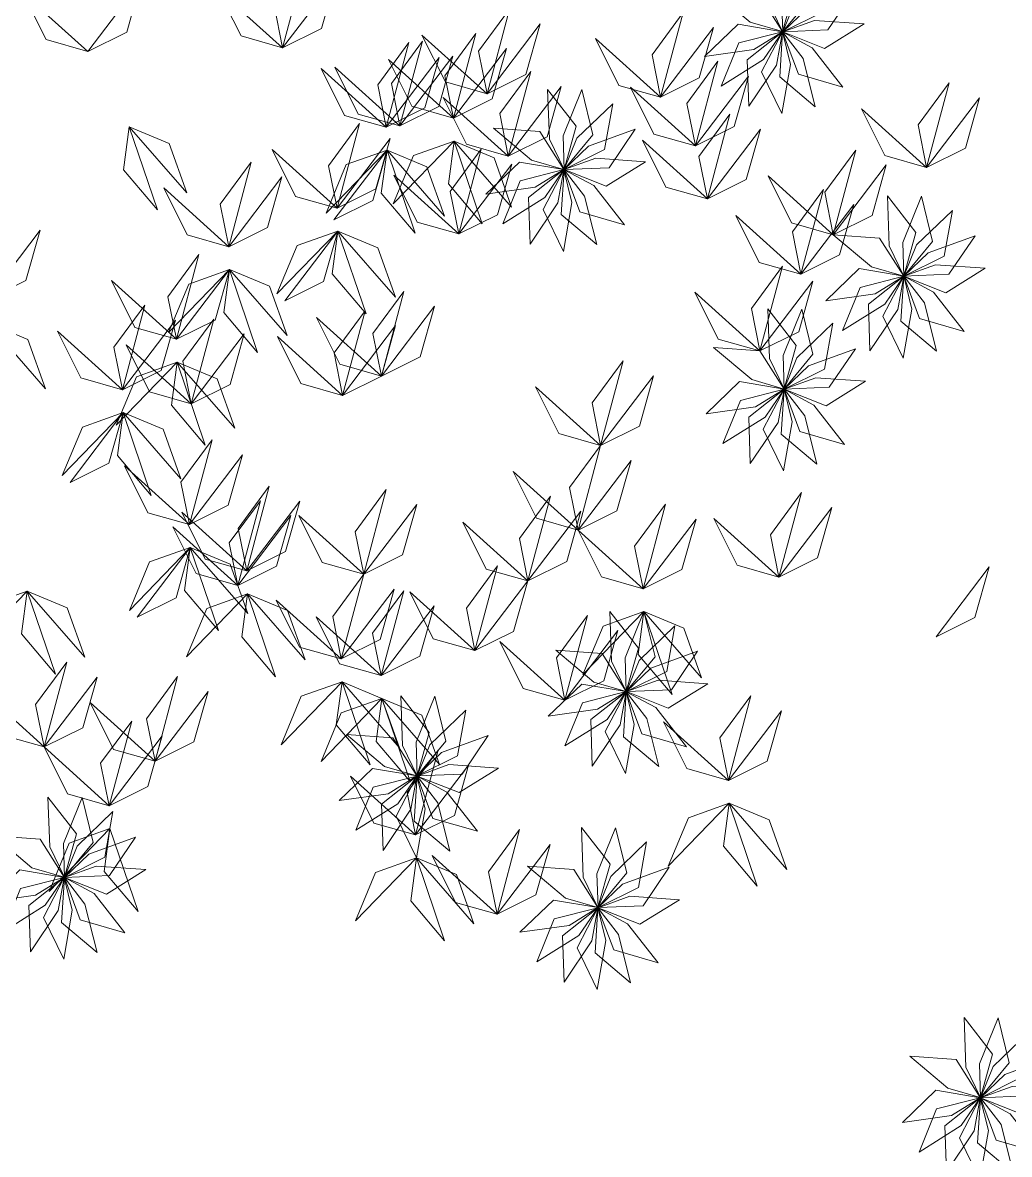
# Model space of a CAD drawing. Header units: inches. Extents: x 15 to 22798, y 21 to 21519.
# Drawn here: x 17663.9 to 17731.5, y 11151.6 to 11229.1 of the extents above; entities that cross this region are included whole.
import ezdxf

# ---------------------------------------------------------------- set-up
doc = ezdxf.new("R2010")
doc.units = ezdxf.units.IN
doc.header["$MEASUREMENT"] = 0
doc.layers.add('ARREDAMENTO', color=8, linetype='Continuous', lineweight=13)

msp = doc.modelspace()

# ---------------------------------------------------------------- linework, layer by layer
at = {"layer": 'ARREDAMENTO', "lineweight": 0}
for points in [[(17714.839, 11233.97), (17714.958, 11230.563), (17715.962, 11228.487), (17716.792, 11231.458), (17714.839, 11233.97)], [(17717.17, 11233.951), (17715.893, 11230.791), (17715.965, 11228.485), (17717.932, 11230.861), (17717.17, 11233.951)], [(17681.725, 11227.382), (17681.14, 11230.288), (17683.268, 11233.178), (17681.725, 11227.382)], [(17719.291, 11232.986), (17716.839, 11230.618), (17715.968, 11228.482), (17718.731, 11229.853), (17719.291, 11232.986)], [(17668.39, 11227.136), (17671.044, 11228.457), (17672.021, 11231.91), (17668.39, 11227.136)], [(17681.725, 11227.382), (17684.379, 11228.703), (17685.356, 11232.156), (17681.725, 11227.382)], [(17668.39, 11227.136), (17665.538, 11227.943), (17663.938, 11231.155), (17668.39, 11227.136)], [(17681.725, 11227.382), (17678.873, 11228.189), (17677.273, 11231.401), (17681.725, 11227.382)], [(17711.129, 11231.32), (17713.74, 11229.129), (17715.955, 11228.486), (17714.302, 11231.09), (17711.129, 11231.32)], [(17720.836, 11231.241), (17717.634, 11230.075), (17715.969, 11228.478), (17719.051, 11228.607), (17720.836, 11231.241)], [(17695.718, 11224.236), (17695.134, 11227.142), (17697.261, 11230.032), (17695.718, 11224.236)], [(17707.602, 11223.994), (17707.017, 11226.901), (17709.144, 11229.791), (17707.602, 11223.994)], [(17721.539, 11229.019), (17718.138, 11229.256), (17715.968, 11228.475), (17718.836, 11227.339), (17721.539, 11229.019)], [(17693.414, 11222.566), (17692.829, 11225.472), (17694.956, 11228.362), (17693.414, 11222.566)], [(17695.718, 11224.236), (17698.372, 11225.557), (17699.349, 11229.01), (17695.718, 11224.236)], [(17707.602, 11223.994), (17710.255, 11225.315), (17711.232, 11228.769), (17707.602, 11223.994)], [(17710.615, 11226.79), (17713.991, 11227.264), (17715.951, 11228.48), (17712.91, 11228.994), (17710.615, 11226.79)], [(17711.764, 11224.762), (17714.655, 11226.568), (17715.951, 11228.476), (17712.963, 11227.709), (17711.764, 11224.762)], [(17713.638, 11223.376), (17715.544, 11226.202), (17715.953, 11228.473), (17713.535, 11226.557), (17713.638, 11223.376)], [(17715.914, 11222.873), (17716.506, 11226.23), (17715.956, 11228.47), (17714.526, 11225.737), (17715.914, 11222.873)], [(17718.198, 11223.339), (17717.373, 11226.647), (17715.959, 11228.469), (17715.765, 11225.391), (17718.198, 11223.339)], [(17720.094, 11224.694), (17717.996, 11227.38), (17715.963, 11228.47), (17717.038, 11225.579), (17720.094, 11224.694)], [(17688.818, 11221.942), (17688.233, 11224.849), (17690.361, 11227.739), (17688.818, 11221.942)], [(17689.755, 11222.033), (17689.17, 11224.939), (17691.297, 11227.829), (17689.755, 11222.033)], [(17695.718, 11224.236), (17692.866, 11225.043), (17691.266, 11228.255), (17695.718, 11224.236)], [(17707.602, 11223.994), (17704.749, 11224.801), (17703.149, 11228.014), (17707.602, 11223.994)], [(17689.755, 11222.033), (17692.408, 11223.354), (17693.385, 11226.807), (17689.755, 11222.033)], [(17693.414, 11222.566), (17696.068, 11223.887), (17697.045, 11227.34), (17693.414, 11222.566)], [(17689.755, 11222.033), (17686.902, 11222.839), (17685.303, 11226.052), (17689.755, 11222.033)], [(17688.818, 11221.942), (17691.472, 11223.263), (17692.449, 11226.716), (17688.818, 11221.942)], [(17693.414, 11222.566), (17690.561, 11223.373), (17688.962, 11226.585), (17693.414, 11222.566)], [(17709.99, 11220.66), (17709.405, 11223.566), (17711.532, 11226.456), (17709.99, 11220.66)], [(17688.818, 11221.942), (17685.966, 11222.749), (17684.366, 11225.961), (17688.818, 11221.942)], [(17697.177, 11219.966), (17696.593, 11222.872), (17698.72, 11225.762), (17697.177, 11219.966)], [(17709.99, 11220.66), (17712.644, 11221.981), (17713.621, 11225.434), (17709.99, 11220.66)], [(17697.177, 11219.966), (17699.831, 11221.287), (17700.808, 11224.74), (17697.177, 11219.966)], [(17699.872, 11224.535), (17699.991, 11221.128), (17700.995, 11219.052), (17701.825, 11222.022), (17699.872, 11224.535)], [(17702.202, 11224.516), (17700.926, 11221.355), (17700.998, 11219.05), (17702.964, 11221.426), (17702.202, 11224.516)], [(17709.99, 11220.66), (17707.137, 11221.466), (17705.538, 11224.679), (17709.99, 11220.66)], [(17725.822, 11219.19), (17725.237, 11222.097), (17727.365, 11224.987), (17725.822, 11219.19)], [(17697.177, 11219.966), (17694.325, 11220.772), (17692.725, 11223.985), (17697.177, 11219.966)], [(17725.822, 11219.19), (17728.476, 11220.511), (17729.453, 11223.964), (17725.822, 11219.19)], [(17704.324, 11223.55), (17701.872, 11221.183), (17701, 11219.047), (17703.763, 11220.418), (17704.324, 11223.55)], [(17725.822, 11219.19), (17722.969, 11219.997), (17721.37, 11223.21), (17725.822, 11219.19)], [(17685.454, 11216.403), (17684.869, 11219.31), (17686.997, 11222.2), (17685.454, 11216.403)], [(17685.454, 11216.403), (17684.869, 11219.31), (17686.997, 11222.2), (17685.454, 11216.403)], [(17710.81, 11217.036), (17710.225, 11219.942), (17712.352, 11222.832), (17710.81, 11217.036)], [(17671.218, 11221.962), (17670.828, 11219.023), (17673.144, 11216.281), (17671.218, 11221.962)], [(17671.218, 11221.962), (17673.954, 11220.821), (17675.159, 11217.441), (17671.218, 11221.962)], [(17696.161, 11221.885), (17698.773, 11219.694), (17700.988, 11219.051), (17699.335, 11221.655), (17696.161, 11221.885)], [(17705.869, 11221.806), (17702.666, 11220.64), (17701.001, 11219.043), (17704.083, 11219.172), (17705.869, 11221.806)], [(17710.81, 11217.036), (17713.463, 11218.357), (17714.44, 11221.81), (17710.81, 11217.036)], [(17685.454, 11216.403), (17688.108, 11217.724), (17689.085, 11221.177), (17685.454, 11216.403)], [(17685.454, 11216.403), (17688.108, 11217.724), (17689.085, 11221.177), (17685.454, 11216.403)], [(17693.466, 11220.999), (17690.674, 11220.004), (17689.292, 11216.692), (17693.466, 11220.999)], [(17693.466, 11220.999), (17693.076, 11218.06), (17695.392, 11215.319), (17693.466, 11220.999)], [(17693.466, 11220.999), (17696.202, 11219.858), (17697.407, 11216.478), (17693.466, 11220.999)], [(17710.81, 11217.036), (17707.957, 11217.843), (17706.357, 11221.055), (17710.81, 11217.036)], [(17685.454, 11216.403), (17682.602, 11217.21), (17681.002, 11220.423), (17685.454, 11216.403)], [(17685.454, 11216.403), (17682.602, 11217.21), (17681.002, 11220.423), (17685.454, 11216.403)], [(17688.871, 11220.375), (17686.078, 11219.38), (17684.697, 11216.068), (17688.871, 11220.375)], [(17685.24, 11215.601), (17687.894, 11216.922), (17688.871, 11220.375), (17685.24, 11215.601)], [(17688.871, 11220.375), (17688.481, 11217.437), (17690.796, 11214.695), (17688.871, 11220.375)], [(17688.871, 11220.375), (17691.607, 11219.234), (17692.812, 11215.854), (17688.871, 11220.375)], [(17693.787, 11214.633), (17693.202, 11217.54), (17695.329, 11220.43), (17693.787, 11214.633)], [(17706.571, 11219.583), (17703.171, 11219.821), (17701.001, 11219.04), (17703.869, 11217.904), (17706.571, 11219.583)], [(17719.43, 11214.586), (17718.845, 11217.492), (17720.973, 11220.382), (17719.43, 11214.586)], [(17678.029, 11213.763), (17677.444, 11216.669), (17679.572, 11219.559), (17678.029, 11213.763)], [(17693.787, 11214.633), (17696.44, 11215.954), (17697.417, 11219.407), (17693.787, 11214.633)], [(17695.648, 11217.354), (17699.023, 11217.829), (17700.984, 11219.045), (17697.942, 11219.559), (17695.648, 11217.354)], [(17719.43, 11214.586), (17722.084, 11215.907), (17723.061, 11219.36), (17719.43, 11214.586)], [(17678.029, 11213.763), (17680.683, 11215.084), (17681.66, 11218.537), (17678.029, 11213.763)], [(17693.787, 11214.633), (17690.934, 11215.44), (17689.334, 11218.653), (17693.787, 11214.633)], [(17696.797, 11215.327), (17699.687, 11217.133), (17700.984, 11219.041), (17697.996, 11218.274), (17696.797, 11215.327)], [(17698.671, 11213.941), (17700.577, 11216.767), (17700.985, 11219.037), (17698.568, 11217.122), (17698.671, 11213.941)], [(17700.947, 11213.438), (17701.538, 11216.795), (17700.988, 11219.035), (17699.559, 11216.302), (17700.947, 11213.438)], [(17703.23, 11213.904), (17702.406, 11217.211), (17700.992, 11219.034), (17700.798, 11215.956), (17703.23, 11213.904)], [(17705.127, 11215.259), (17703.028, 11217.945), (17700.996, 11219.035), (17702.071, 11216.144), (17705.127, 11215.259)], [(17719.43, 11214.586), (17716.578, 11215.393), (17714.978, 11218.605), (17719.43, 11214.586)], [(17678.029, 11213.763), (17675.177, 11214.569), (17673.577, 11217.782), (17678.029, 11213.763)], [(17717.214, 11211.883), (17716.629, 11214.789), (17718.756, 11217.679), (17717.214, 11211.883)], [(17723.141, 11217.236), (17723.26, 11213.829), (17724.264, 11211.753), (17725.093, 11214.724), (17723.141, 11217.236)], [(17725.471, 11217.217), (17724.194, 11214.057), (17724.267, 11211.751), (17726.233, 11214.128), (17725.471, 11217.217)], [(17717.214, 11211.883), (17719.867, 11213.204), (17720.844, 11216.657), (17717.214, 11211.883)], [(17727.592, 11216.252), (17725.141, 11213.884), (17724.269, 11211.748), (17727.032, 11213.119), (17727.592, 11216.252)], [(17717.214, 11211.883), (17714.361, 11212.69), (17712.761, 11215.902), (17717.214, 11211.883)], [(17661.488, 11210.117), (17664.142, 11211.438), (17665.119, 11214.891), (17661.488, 11210.117)], [(17685.507, 11214.836), (17682.714, 11213.841), (17681.333, 11210.529), (17685.507, 11214.836)], [(17681.876, 11210.062), (17684.53, 11211.383), (17685.507, 11214.836), (17681.876, 11210.062)], [(17685.507, 11214.836), (17685.117, 11211.898), (17687.433, 11209.156), (17685.507, 11214.836)], [(17685.507, 11214.836), (17688.243, 11213.695), (17689.448, 11210.315), (17685.507, 11214.836)], [(17719.43, 11214.586), (17722.041, 11212.395), (17724.256, 11211.752), (17722.604, 11214.356), (17719.43, 11214.586)], [(17729.138, 11214.507), (17725.935, 11213.341), (17724.27, 11211.744), (17727.352, 11211.873), (17729.138, 11214.507)], [(17674.451, 11207.422), (17673.866, 11210.328), (17675.993, 11213.218), (17674.451, 11207.422)], [(17678.081, 11212.196), (17675.289, 11211.2), (17673.908, 11207.888), (17678.081, 11212.196)], [(17674.451, 11207.422), (17677.104, 11208.743), (17678.081, 11212.196), (17674.451, 11207.422)], [(17678.081, 11212.196), (17677.692, 11209.257), (17680.007, 11206.515), (17678.081, 11212.196)], [(17678.081, 11212.196), (17680.818, 11211.055), (17682.023, 11207.675), (17678.081, 11212.196)], [(17714.408, 11206.624), (17713.823, 11209.53), (17715.951, 11212.42), (17714.408, 11206.624)], [(17718.917, 11210.056), (17722.292, 11210.53), (17724.252, 11211.746), (17721.211, 11212.26), (17718.917, 11210.056)], [(17729.84, 11212.285), (17726.44, 11212.522), (17724.27, 11211.741), (17727.137, 11210.605), (17729.84, 11212.285)], [(17674.451, 11207.422), (17671.598, 11208.228), (17669.999, 11211.441), (17674.451, 11207.422)], [(17714.408, 11206.624), (17717.062, 11207.945), (17718.039, 11211.398), (17714.408, 11206.624)], [(17720.066, 11208.028), (17722.956, 11209.834), (17724.253, 11211.742), (17721.265, 11210.975), (17720.066, 11208.028)], [(17721.94, 11206.643), (17723.846, 11209.468), (17724.254, 11211.739), (17721.837, 11209.823), (17721.94, 11206.643)], [(17724.216, 11206.139), (17724.807, 11209.496), (17724.257, 11211.736), (17722.828, 11209.003), (17724.216, 11206.139)], [(17726.499, 11206.605), (17725.674, 11209.913), (17724.261, 11211.735), (17724.067, 11208.657), (17726.499, 11206.605)], [(17728.396, 11207.96), (17726.297, 11210.646), (17724.264, 11211.736), (17725.339, 11208.845), (17728.396, 11207.96)], [(17688.486, 11204.907), (17687.901, 11207.813), (17690.029, 11210.703), (17688.486, 11204.907)], [(17714.408, 11206.624), (17711.555, 11207.431), (17709.956, 11210.643), (17714.408, 11206.624)], [(17670.753, 11203.968), (17670.168, 11206.874), (17672.295, 11209.764), (17670.753, 11203.968)], [(17685.832, 11203.586), (17685.247, 11206.492), (17687.375, 11209.382), (17685.832, 11203.586)], [(17688.486, 11204.907), (17691.14, 11206.228), (17692.117, 11209.681), (17688.486, 11204.907)], [(17714.945, 11209.504), (17715.064, 11206.097), (17716.068, 11204.02), (17716.898, 11206.991), (17714.945, 11209.504)], [(17717.275, 11209.485), (17715.999, 11206.324), (17716.071, 11204.019), (17718.037, 11206.395), (17717.275, 11209.485)], [(17661.541, 11208.55), (17664.277, 11207.409), (17665.482, 11204.029), (17661.541, 11208.55)], [(17670.753, 11203.968), (17673.407, 11205.289), (17674.384, 11208.742), (17670.753, 11203.968)], [(17675.466, 11203.014), (17674.881, 11205.921), (17677.008, 11208.811), (17675.466, 11203.014)], [(17688.486, 11204.907), (17685.634, 11205.714), (17684.034, 11208.926), (17688.486, 11204.907)], [(17685.832, 11203.586), (17688.486, 11204.907), (17689.463, 11208.36), (17685.832, 11203.586)], [(17719.397, 11208.519), (17716.945, 11206.151), (17716.073, 11204.016), (17718.836, 11205.387), (17719.397, 11208.519)], [(17670.753, 11203.968), (17667.9, 11204.775), (17666.301, 11207.987), (17670.753, 11203.968)], [(17675.466, 11203.014), (17678.12, 11204.336), (17679.097, 11207.789), (17675.466, 11203.014)], [(17685.832, 11203.586), (17682.98, 11204.393), (17681.38, 11207.605), (17685.832, 11203.586)], [(17675.466, 11203.014), (17672.613, 11203.821), (17671.014, 11207.034), (17675.466, 11203.014)], [(17711.234, 11206.854), (17713.846, 11204.663), (17716.061, 11204.019), (17714.408, 11206.624), (17711.234, 11206.854)], [(17720.942, 11206.775), (17717.739, 11205.609), (17716.074, 11204.012), (17719.156, 11204.141), (17720.942, 11206.775)], [(17703.5, 11200.157), (17702.915, 11203.063), (17705.042, 11205.953), (17703.5, 11200.157)], [(17674.503, 11205.855), (17671.711, 11204.859), (17670.329, 11201.547), (17674.503, 11205.855)], [(17674.503, 11205.855), (17674.113, 11202.916), (17676.429, 11200.174), (17674.503, 11205.855)], [(17674.503, 11205.855), (17677.239, 11204.714), (17678.444, 11201.334), (17674.503, 11205.855)], [(17703.5, 11200.157), (17706.153, 11201.478), (17707.13, 11204.931), (17703.5, 11200.157)], [(17710.721, 11202.323), (17714.096, 11202.798), (17716.057, 11204.013), (17713.015, 11204.528), (17710.721, 11202.323)], [(17721.644, 11204.552), (17718.244, 11204.79), (17716.074, 11204.008), (17718.942, 11202.873), (17721.644, 11204.552)], [(17703.5, 11200.157), (17700.647, 11200.964), (17699.048, 11204.176), (17703.5, 11200.157)], [(17711.87, 11200.295), (17714.76, 11202.102), (17716.057, 11204.01), (17713.069, 11203.243), (17711.87, 11200.295)], [(17713.744, 11198.91), (17715.65, 11201.736), (17716.058, 11204.006), (17713.641, 11202.09), (17713.744, 11198.91)], [(17716.02, 11198.407), (17716.611, 11201.764), (17716.061, 11204.004), (17714.632, 11201.27), (17716.02, 11198.407)], [(17718.303, 11198.873), (17717.479, 11202.18), (17716.065, 11204.003), (17715.871, 11200.924), (17718.303, 11198.873)], [(17720.2, 11200.228), (17718.101, 11202.913), (17716.069, 11204.003), (17717.144, 11201.112), (17720.2, 11200.228)], [(17670.805, 11202.401), (17668.013, 11201.406), (17666.631, 11198.094), (17670.805, 11202.401)], [(17667.174, 11197.627), (17669.828, 11198.948), (17670.805, 11202.401), (17667.174, 11197.627)], [(17670.805, 11202.401), (17670.416, 11199.462), (17672.731, 11196.721), (17670.805, 11202.401)], [(17670.805, 11202.401), (17673.541, 11201.26), (17674.747, 11197.88), (17670.805, 11202.401)], [(17675.347, 11194.74), (17674.762, 11197.646), (17676.89, 11200.536), (17675.347, 11194.74)], [(17701.957, 11194.361), (17701.372, 11197.267), (17703.5, 11200.157), (17701.957, 11194.361)], [(17675.347, 11194.74), (17678.001, 11196.061), (17678.978, 11199.514), (17675.347, 11194.74)], [(17701.957, 11194.361), (17704.611, 11195.682), (17705.588, 11199.135), (17701.957, 11194.361)], [(17675.347, 11194.74), (17672.495, 11195.547), (17670.895, 11198.759), (17675.347, 11194.74)], [(17701.957, 11194.361), (17699.105, 11195.168), (17697.505, 11198.38), (17701.957, 11194.361)], [(17679.266, 11191.562), (17678.682, 11194.468), (17680.809, 11197.358), (17679.266, 11191.562)], [(17687.28, 11191.338), (17686.695, 11194.245), (17688.822, 11197.135), (17687.28, 11191.338)], [(17698.52, 11190.88), (17697.935, 11193.786), (17700.062, 11196.676), (17698.52, 11190.88)], [(17715.706, 11191.14), (17715.121, 11194.046), (17717.248, 11196.936), (17715.706, 11191.14)], [(17678.656, 11190.574), (17678.071, 11193.48), (17680.198, 11196.37), (17678.656, 11190.574)], [(17679.266, 11191.562), (17681.92, 11192.883), (17682.897, 11196.336), (17679.266, 11191.562)], [(17687.28, 11191.338), (17689.934, 11192.659), (17690.91, 11196.112), (17687.28, 11191.338)], [(17706.409, 11190.342), (17705.824, 11193.248), (17707.952, 11196.138), (17706.409, 11190.342)], [(17715.706, 11191.14), (17718.359, 11192.461), (17719.336, 11195.914), (17715.706, 11191.14)], [(17679.266, 11191.562), (17676.414, 11192.369), (17674.814, 11195.581), (17679.266, 11191.562)], [(17678.656, 11190.574), (17681.309, 11191.895), (17682.286, 11195.348), (17678.656, 11190.574)], [(17687.28, 11191.338), (17684.427, 11192.145), (17682.828, 11195.357), (17687.28, 11191.338)], [(17698.52, 11190.88), (17701.174, 11192.201), (17702.151, 11195.654), (17698.52, 11190.88)], [(17706.409, 11190.342), (17709.063, 11191.663), (17710.04, 11195.116), (17706.409, 11190.342)], [(17715.706, 11191.14), (17712.853, 11191.947), (17711.254, 11195.159), (17715.706, 11191.14)], [(17678.656, 11190.574), (17675.803, 11191.38), (17674.204, 11194.593), (17678.656, 11190.574)], [(17698.52, 11190.88), (17695.667, 11191.686), (17694.068, 11194.899), (17698.52, 11190.88)], [(17706.409, 11190.342), (17703.557, 11191.149), (17701.957, 11194.361), (17706.409, 11190.342)], [(17675.399, 11193.173), (17672.607, 11192.178), (17671.226, 11188.866), (17675.399, 11193.173)], [(17671.769, 11188.399), (17674.422, 11189.72), (17675.399, 11193.173), (17671.769, 11188.399)], [(17675.399, 11193.173), (17675.01, 11190.234), (17677.325, 11187.493), (17675.399, 11193.173)], [(17675.399, 11193.173), (17678.136, 11192.032), (17679.341, 11188.652), (17675.399, 11193.173)], [(17685.737, 11185.542), (17685.152, 11188.448), (17687.28, 11191.338), (17685.737, 11185.542)], [(17694.889, 11186.106), (17694.304, 11189.012), (17696.431, 11191.902), (17694.889, 11186.106)], [(17726.482, 11187.062), (17729.135, 11188.383), (17730.112, 11191.836), (17726.482, 11187.062)], [(17694.889, 11186.106), (17697.543, 11187.427), (17698.52, 11190.88), (17694.889, 11186.106)], [(17664.235, 11190.184), (17661.443, 11189.189), (17660.062, 11185.877), (17664.235, 11190.184)], [(17664.235, 11190.184), (17663.846, 11187.246), (17666.161, 11184.504), (17664.235, 11190.184)], [(17664.235, 11190.184), (17666.972, 11189.043), (17668.177, 11185.663), (17664.235, 11190.184)], [(17679.319, 11189.995), (17676.526, 11189), (17675.145, 11185.688), (17679.319, 11189.995)], [(17679.319, 11189.995), (17678.929, 11187.057), (17681.245, 11184.315), (17679.319, 11189.995)], [(17679.319, 11189.995), (17682.055, 11188.854), (17683.26, 11185.474), (17679.319, 11189.995)], [(17685.737, 11185.542), (17688.391, 11186.863), (17689.368, 11190.316), (17685.737, 11185.542)], [(17688.473, 11184.401), (17687.888, 11187.307), (17690.016, 11190.197), (17688.473, 11184.401)], [(17694.889, 11186.106), (17692.036, 11186.912), (17690.437, 11190.125), (17694.889, 11186.106)], [(17685.737, 11185.542), (17682.885, 11186.349), (17681.285, 11189.561), (17685.737, 11185.542)], [(17688.473, 11184.401), (17691.127, 11185.722), (17692.104, 11189.175), (17688.473, 11184.401)], [(17688.473, 11184.401), (17685.621, 11185.208), (17684.021, 11188.42), (17688.473, 11184.401)], [(17701.054, 11182.716), (17700.47, 11185.622), (17702.597, 11188.512), (17701.054, 11182.716)], [(17706.462, 11188.775), (17703.669, 11187.78), (17702.288, 11184.468), (17706.462, 11188.775)], [(17704.131, 11188.794), (17704.25, 11185.387), (17705.254, 11183.311), (17706.084, 11186.282), (17704.131, 11188.794)], [(17706.462, 11188.775), (17705.185, 11185.615), (17705.257, 11183.309), (17707.224, 11185.686), (17706.462, 11188.775)], [(17706.462, 11188.775), (17706.072, 11185.836), (17708.388, 11183.095), (17706.462, 11188.775)], [(17706.462, 11188.775), (17709.198, 11187.634), (17710.403, 11184.254), (17706.462, 11188.775)], [(17701.054, 11182.716), (17703.708, 11184.037), (17704.685, 11187.49), (17701.054, 11182.716)], [(17708.583, 11187.81), (17706.131, 11185.442), (17705.26, 11183.306), (17708.023, 11184.677), (17708.583, 11187.81)], [(17701.054, 11182.716), (17698.202, 11183.523), (17696.602, 11186.735), (17701.054, 11182.716)], [(17700.421, 11186.144), (17703.032, 11183.953), (17705.247, 11183.31), (17703.594, 11185.914), (17700.421, 11186.144)], [(17710.128, 11186.065), (17706.926, 11184.899), (17705.261, 11183.303), (17708.342, 11183.431), (17710.128, 11186.065)], [(17665.393, 11179.51), (17664.808, 11182.416), (17666.936, 11185.306), (17665.393, 11179.51)], [(17665.393, 11179.51), (17668.047, 11180.831), (17669.024, 11184.284), (17665.393, 11179.51)], [(17672.988, 11178.539), (17672.403, 11181.445), (17674.53, 11184.335), (17672.988, 11178.539)], [(17665.393, 11179.51), (17662.541, 11180.317), (17660.941, 11183.529), (17665.393, 11179.51)], [(17685.79, 11183.975), (17682.997, 11182.98), (17681.616, 11179.668), (17685.79, 11183.975)], [(17685.79, 11183.975), (17685.4, 11181.036), (17687.716, 11178.295), (17685.79, 11183.975)], [(17685.79, 11183.975), (17688.526, 11182.834), (17689.731, 11179.454), (17685.79, 11183.975)], [(17699.907, 11181.614), (17703.282, 11182.088), (17705.243, 11183.304), (17702.202, 11183.818), (17699.907, 11181.614)], [(17710.831, 11183.843), (17707.43, 11184.08), (17705.26, 11183.299), (17708.128, 11182.163), (17710.831, 11183.843)], [(17672.988, 11178.539), (17675.642, 11179.86), (17676.619, 11183.313), (17672.988, 11178.539)], [(17688.526, 11182.834), (17685.733, 11181.839), (17684.352, 11178.527), (17688.526, 11182.834)], [(17688.526, 11182.834), (17688.136, 11179.896), (17690.452, 11177.154), (17688.526, 11182.834)], [(17688.526, 11182.834), (17691.262, 11181.693), (17692.467, 11178.313), (17688.526, 11182.834)], [(17689.807, 11183.016), (17689.926, 11179.61), (17690.93, 11177.533), (17691.76, 11180.504), (17689.807, 11183.016)], [(17692.137, 11182.997), (17690.861, 11179.837), (17690.933, 11177.532), (17692.9, 11179.908), (17692.137, 11182.997)], [(17701.056, 11179.586), (17703.947, 11181.392), (17705.243, 11183.3), (17702.255, 11182.533), (17701.056, 11179.586)], [(17702.93, 11178.201), (17704.836, 11181.026), (17705.245, 11183.297), (17702.827, 11181.381), (17702.93, 11178.201)], [(17705.206, 11177.697), (17705.798, 11181.054), (17705.248, 11183.294), (17703.818, 11180.561), (17705.206, 11177.697)], [(17707.49, 11178.163), (17706.665, 11181.471), (17705.251, 11183.293), (17705.057, 11180.215), (17707.49, 11178.163)], [(17709.386, 11179.518), (17707.288, 11182.204), (17705.255, 11183.294), (17706.33, 11180.403), (17709.386, 11179.518)], [(17712.251, 11177.22), (17711.666, 11180.126), (17713.793, 11183.016), (17712.251, 11177.22)], [(17672.988, 11178.539), (17670.135, 11179.345), (17668.536, 11182.558), (17672.988, 11178.539)], [(17694.259, 11182.032), (17691.807, 11179.664), (17690.936, 11177.529), (17693.698, 11178.9), (17694.259, 11182.032)], [(17712.251, 11177.22), (17714.904, 11178.541), (17715.881, 11181.994), (17712.251, 11177.22)], [(17669.845, 11175.491), (17669.261, 11178.397), (17671.388, 11181.287), (17669.845, 11175.491)], [(17712.251, 11177.22), (17709.398, 11178.027), (17707.799, 11181.239), (17712.251, 11177.22)], [(17686.097, 11180.367), (17688.708, 11178.176), (17690.923, 11177.532), (17689.27, 11180.137), (17686.097, 11180.367)], [(17669.845, 11175.491), (17672.499, 11176.812), (17673.476, 11180.265), (17669.845, 11175.491)], [(17695.804, 11180.288), (17692.601, 11179.122), (17690.936, 11177.525), (17694.018, 11177.654), (17695.804, 11180.288)], [(17669.845, 11175.491), (17666.993, 11176.298), (17665.393, 11179.51), (17669.845, 11175.491)], [(17690.83, 11173.487), (17690.245, 11176.393), (17692.372, 11179.283), (17690.83, 11173.487)], [(17685.583, 11175.836), (17688.958, 11176.311), (17690.919, 11177.526), (17687.877, 11178.041), (17685.583, 11175.836)], [(17690.83, 11173.487), (17693.483, 11174.808), (17694.46, 11178.261), (17690.83, 11173.487)], [(17696.506, 11178.065), (17693.106, 11178.303), (17690.936, 11177.521), (17693.804, 11176.386), (17696.506, 11178.065)], [(17690.83, 11173.487), (17687.977, 11174.294), (17686.377, 11177.506), (17690.83, 11173.487)], [(17686.732, 11173.808), (17689.622, 11175.615), (17690.919, 11177.523), (17687.931, 11176.756), (17686.732, 11173.808)], [(17688.606, 11172.423), (17690.512, 11175.249), (17690.92, 11177.519), (17688.503, 11175.603), (17688.606, 11172.423)], [(17690.882, 11171.92), (17691.474, 11175.277), (17690.923, 11177.517), (17689.494, 11174.783), (17690.882, 11171.92)], [(17693.165, 11172.386), (17692.341, 11175.693), (17690.927, 11177.516), (17690.733, 11174.437), (17693.165, 11172.386)], [(17695.062, 11173.741), (17692.964, 11176.426), (17690.931, 11177.516), (17692.006, 11174.625), (17695.062, 11173.741)], [(17665.654, 11176.073), (17665.773, 11172.667), (17666.777, 11170.59), (17667.607, 11173.561), (17665.654, 11176.073)], [(17667.985, 11176.054), (17666.708, 11172.894), (17666.781, 11170.588), (17668.747, 11172.965), (17667.985, 11176.054)], [(17712.303, 11175.653), (17709.511, 11174.658), (17708.129, 11171.346), (17712.303, 11175.653)], [(17712.303, 11175.653), (17711.913, 11172.714), (17714.229, 11169.973), (17712.303, 11175.653)], [(17712.303, 11175.653), (17715.039, 11174.512), (17716.244, 11171.132), (17712.303, 11175.653)], [(17670.106, 11175.089), (17667.654, 11172.721), (17666.783, 11170.585), (17669.546, 11171.957), (17670.106, 11175.089)], [(17661.944, 11173.423), (17664.555, 11171.232), (17666.77, 11170.589), (17665.118, 11173.193), (17661.944, 11173.423)], [(17669.898, 11173.924), (17667.106, 11172.929), (17665.724, 11169.617), (17669.898, 11173.924)], [(17671.652, 11173.344), (17668.449, 11172.178), (17666.784, 11170.582), (17669.866, 11170.711), (17671.652, 11173.344)], [(17669.898, 11173.924), (17669.508, 11170.985), (17671.824, 11168.244), (17669.898, 11173.924)], [(17696.409, 11168.058), (17695.824, 11170.964), (17697.951, 11173.854), (17696.409, 11168.058)], [(17702.194, 11174.002), (17702.313, 11170.595), (17703.317, 11168.519), (17704.146, 11171.489), (17702.194, 11174.002)], [(17704.524, 11173.983), (17703.248, 11170.822), (17703.32, 11168.517), (17705.286, 11170.893), (17704.524, 11173.983)], [(17696.409, 11168.058), (17699.062, 11169.379), (17700.039, 11172.832), (17696.409, 11168.058)], [(17706.646, 11173.018), (17704.194, 11170.65), (17703.322, 11168.514), (17706.085, 11169.885), (17706.646, 11173.018)], [(17690.882, 11171.92), (17688.09, 11170.925), (17686.708, 11167.613), (17690.882, 11171.92)], [(17690.882, 11171.92), (17690.492, 11168.981), (17692.808, 11166.24), (17690.882, 11171.92)], [(17690.882, 11171.92), (17693.618, 11170.779), (17694.823, 11167.399), (17690.882, 11171.92)], [(17696.409, 11168.058), (17693.556, 11168.864), (17691.957, 11172.077), (17696.409, 11168.058)], [(17661.43, 11168.893), (17664.806, 11169.367), (17666.766, 11170.583), (17663.725, 11171.097), (17661.43, 11168.893)], [(17672.354, 11171.122), (17668.954, 11171.359), (17666.783, 11170.578), (17669.651, 11169.442), (17672.354, 11171.122)], [(17698.483, 11171.352), (17701.094, 11169.161), (17703.31, 11168.518), (17701.657, 11171.122), (17698.483, 11171.352)], [(17708.191, 11171.273), (17704.988, 11170.107), (17703.323, 11168.51), (17706.405, 11168.639), (17708.191, 11171.273)], [(17662.579, 11166.865), (17665.47, 11168.671), (17666.766, 11170.579), (17663.779, 11169.812), (17662.579, 11166.865)], [(17664.454, 11165.48), (17666.359, 11168.306), (17666.768, 11170.576), (17664.35, 11168.66), (17664.454, 11165.48)], [(17666.729, 11164.977), (17667.321, 11168.333), (17666.771, 11170.573), (17665.342, 11167.84), (17666.729, 11164.977)], [(17669.013, 11165.443), (17668.188, 11168.75), (17666.774, 11170.572), (17666.58, 11167.494), (17669.013, 11165.443)], [(17670.91, 11166.797), (17668.811, 11169.483), (17666.778, 11170.573), (17667.853, 11167.682), (17670.91, 11166.797)], [(17697.97, 11166.821), (17701.345, 11167.296), (17703.305, 11168.512), (17700.264, 11169.026), (17697.97, 11166.821)], [(17708.893, 11169.051), (17705.493, 11169.288), (17703.323, 11168.507), (17706.19, 11167.371), (17708.893, 11169.051)], [(17699.119, 11164.794), (17702.009, 11166.6), (17703.306, 11168.508), (17700.318, 11167.741), (17699.119, 11164.794)], [(17700.993, 11163.408), (17702.899, 11166.234), (17703.307, 11168.504), (17700.89, 11166.589), (17700.993, 11163.408)], [(17703.269, 11162.905), (17703.86, 11166.262), (17703.31, 11168.502), (17701.881, 11165.769), (17703.269, 11162.905)], [(17705.552, 11163.371), (17704.728, 11166.678), (17703.314, 11168.501), (17703.12, 11165.423), (17705.552, 11163.371)], [(17707.449, 11164.726), (17705.35, 11167.412), (17703.317, 11168.502), (17704.392, 11165.611), (17707.449, 11164.726)], [(17728.384, 11160.986), (17728.503, 11157.58), (17729.507, 11155.503), (17730.336, 11158.474), (17728.384, 11160.986)], [(17730.714, 11160.967), (17729.438, 11157.807), (17729.51, 11155.502), (17731.476, 11157.878), (17730.714, 11160.967)], [(17732.836, 11160.002), (17730.384, 11157.634), (17729.512, 11155.499), (17732.275, 11156.87), (17732.836, 11160.002)], [(17724.673, 11158.337), (17727.284, 11156.146), (17729.5, 11155.502), (17727.847, 11158.107), (17724.673, 11158.337)], [(17734.381, 11158.258), (17731.178, 11157.092), (17729.513, 11155.495), (17732.595, 11155.624), (17734.381, 11158.258)], [(17724.16, 11153.806), (17727.535, 11154.281), (17729.495, 11155.496), (17726.454, 11156.011), (17724.16, 11153.806)], [(17735.083, 11156.035), (17731.683, 11156.273), (17729.513, 11155.491), (17732.38, 11154.356), (17735.083, 11156.035)], [(17725.309, 11151.778), (17728.199, 11153.585), (17729.496, 11155.492), (17726.508, 11154.726), (17725.309, 11151.778)], [(17727.183, 11150.393), (17729.089, 11153.219), (17729.497, 11155.489), (17727.08, 11153.573), (17727.183, 11150.393)], [(17729.459, 11149.89), (17730.05, 11153.247), (17729.5, 11155.487), (17728.071, 11152.753), (17729.459, 11149.89)], [(17731.742, 11150.356), (17730.918, 11153.663), (17729.504, 11155.486), (17729.31, 11152.407), (17731.742, 11150.356)], [(17733.639, 11151.71), (17731.54, 11154.396), (17729.507, 11155.486), (17730.582, 11152.595), (17733.639, 11151.71)]]:
    msp.add_lwpolyline(points, dxfattribs=at)

doc.saveas('drawing.dxf')
